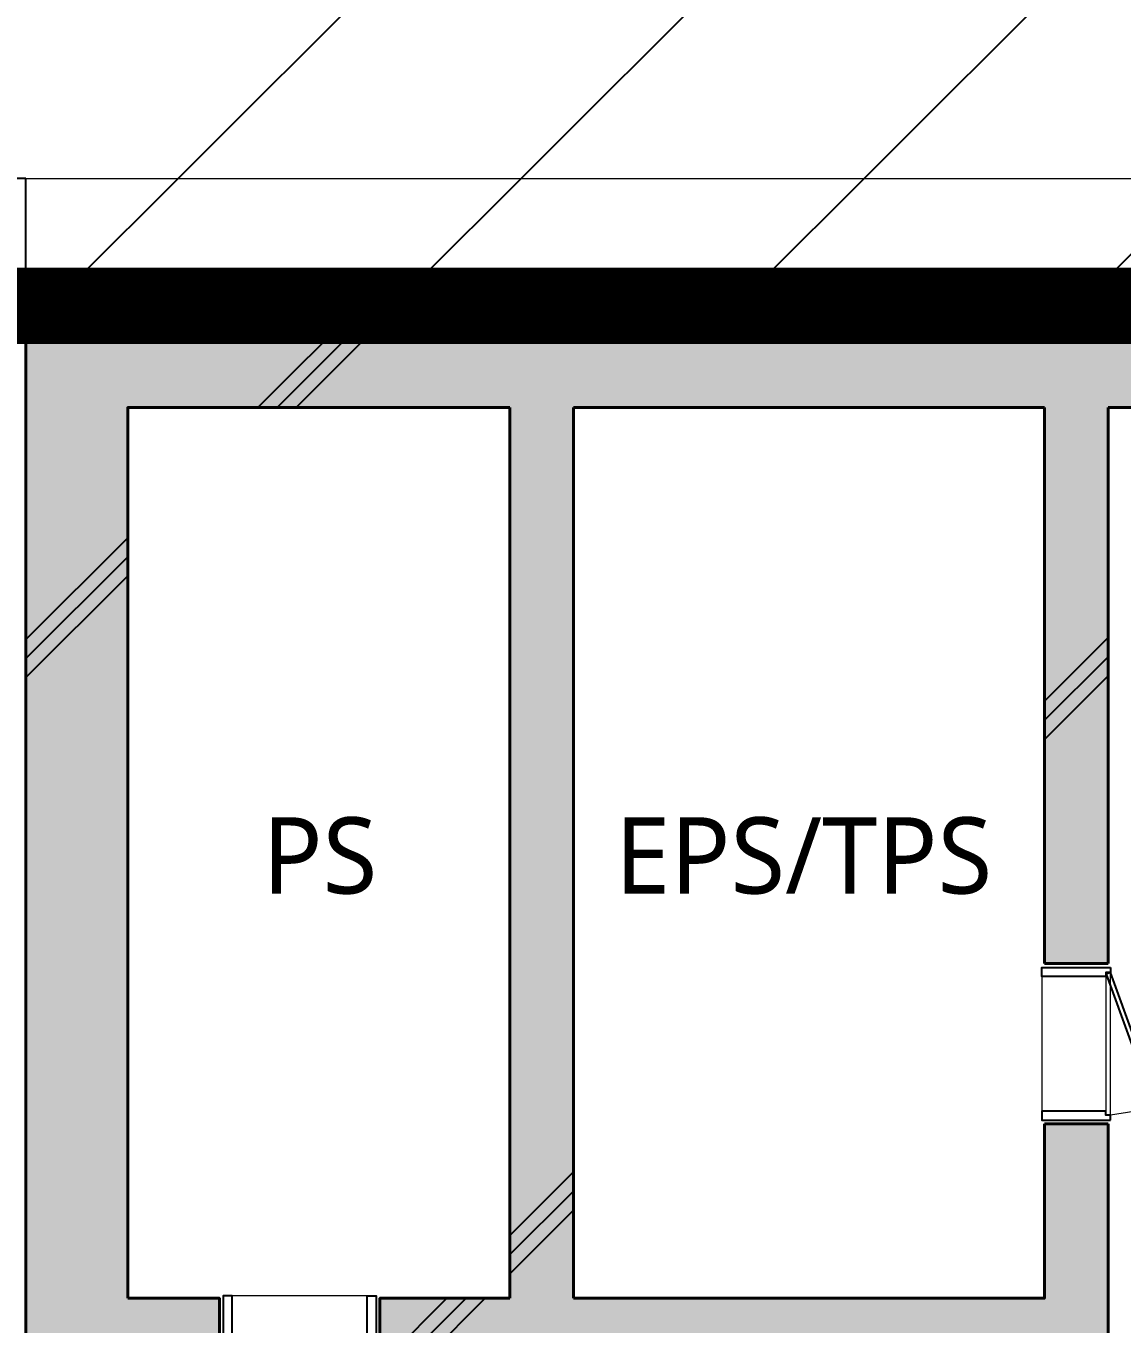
# Model space of a CAD drawing. Header units: millimetres. Extents: x 4739419 to 5837985, y 2291271 to 3446271.
# Drawn here: x 4976662 to 4980967, y 2450890 to 2455991 of the extents above; entities that cross this region are included whole.
import ezdxf
from ezdxf.enums import TextEntityAlignment as Align

# ---------------------------------------------------------------- set-up
doc = ezdxf.new("R2010")
doc.units = ezdxf.units.MM
doc.layers.get('0').update_dxf_attribs({"color": 255})
for name, color, linetype, lineweight in [('A-XXXX-TXT2', 9, 'Continuous', 25), ('XR-평면도$0$A-CNTL', 9, 'Continuous', 15), ('XR-평면도$0$A-CONC-LIN1', 9, 'Continuous', 40), ('XR-평면도$0$A-DWXM-DOOR', 9, 'Continuous', 25), ('XR-평면도$0$A-DWXM-ELEV', 9, 'Continuous', 18), ('XR-평면도$0$A-ELEV-LIN3', 9, 'Continuous', 18), ('XR-평면도$0$A-XXXX-HATC', 9, 'Continuous', 18)]:
    doc.layers.add(name, color=color, linetype=linetype, lineweight=lineweight)
for name, color, linetype in [('HEB-Angle joint', 1, 'Continuous'), ('HEB-Area(PC Topping)', 3, 'Continuous'), ('XR-평면도$0$A-CONC-SOLD', 9, 'Continuous')]:
    doc.layers.add(name, color=color, linetype=linetype)
doc.styles.add('맑은 고딕', font='malgun.ttf')

# ---------------------------------------------------------------- blocks, each defined once
blk = doc.blocks.new('XR-평면도$0$중심선(210216)')
at = {"layer": 'XR-평면도$0$A-CNTL', "ltscale": 300}
blk.add_lwpolyline([(-10000, 119000), (186000, 119000)], dxfattribs=at)
blk = doc.blocks.new('XR-평면도$0$점검용도어250(210707)')
at = {"layer": 'XR-평면도$0$A-DWXM-DOOR'}
blk.add_lwpolyline([(-273.7, 252.6), (252.6, 444.1), (246.2, 461.5), (-280, 270)], close=True, dxfattribs=at)
for points in [[(-300, 270), (-280, 270), (-280, 251.5), (-265, 251.5), (-265, 0), (-300, 0), (-300, 270)], [(300, 270), (280, 270), (280, 251.5), (265, 251.5), (265, 0), (300, 0), (300, 270)]]:
    blk.add_lwpolyline(points, dxfattribs=at)
at = {"layer": 'XR-평면도$0$A-DWXM-ELEV'}
for p, q in [((252.6, 444.1), (280, 270)), ((280, 270), (-280, 270)), ((-265, 251.5), (265, 251.5)), ((-265, 0), (265, 0))]:
    blk.add_line(p, q, dxfattribs=at)
blk = doc.blocks.new('XR-평면도$0$CORE_02_05_B2 3F에서8F (230330)')
at = {"layer": 'XR-평면도$0$A-CONC-SOLD'}
h = blk.add_hatch(dxfattribs=at)
h.set_pattern_fill('CONC', color=256, scale=100)
h.set_pattern_definition([(45, (-237243, -745220.6), (-2121.32, 2121.32), []), (45, (-237243, -745145.6), (-2121.32, 2121.32), []), (45, (-237243, -745070.6), (-2121.32, 2121.32), [])])
h.paths.add_polyline_path([(9500, 12000), (9500, 11800), (9900, 11800), (9900, 12400), (5800, 12400), (5800, 12000)], flags=17)
h.paths.add_polyline_path([(2250, 3450), (2250, 6825), (1900, 6825), (1900, 6575), (2000, 6575), (2000, 3450), (400, 3450), (400, 6575), (1285, 6575), (1285, 6825), (400, 6825), (400, 8250), (775, 8250), (775, 8500), (400, 8500), (400, 12000), (1900, 12000), (1900, 8500), (1375, 8500), (1375, 8250), (4250, 8250), (4250, 9200), (4000, 9200), (4000, 8500), (2150, 8500), (2150, 12000), (4000, 12000), (4000, 9800), (4250, 9800), (4250, 12000), (4700, 12000), (4700, 12400), (0, 12400), (0, 0), (9900, 0), (9900, 10685), (9500, 10685), (9500, 10000), (6250, 10000), (6250, 9600), (6500, 9600), (6500, 9750), (9500, 9750), (9500, 7250), (7700, 7250), (7700, 7000), (9500, 7000), (9500, 400), (6500, 400), (6500, 7000), (6600, 7000), (6600, 7250), (6500, 7250), (6500, 8500), (6250, 8500), (6250, 3450), (5800, 3450), (5800, 3200), (6250, 3200), (6250, 400), (3500, 400), (3500, 1400), (3250, 1400), (3250, 400), (400, 400), (400, 3200), (3250, 3200), (3250, 2700), (3500, 2700), (3500, 3200), (4700, 3200), (4700, 3450)])
at = {"layer": 'XR-평면도$0$A-XXXX-HATC'}
h = blk.add_hatch(color=253, dxfattribs=at)
h.dxf.hatch_style = 1
h.paths.add_polyline_path([(0, 12400), (0, 0), (9900, 0), (9900, 10685), (9500, 10685), (9500, 10000), (6250, 10000), (6250, 9615), (6500, 9615), (6500, 9750), (9500, 9750), (9500, 7250), (7715, 7250), (7715, 7000), (9500, 7000), (9500, 400), (6500, 400), (6500, 7000), (6585, 7000), (6585, 7250), (6500, 7250), (6500, 8485), (6250, 8485), (6250, 3450), (5815, 3450), (5815, 3200), (6250, 3200), (6250, 400), (3500, 400), (3500, 1200), (3250, 1200), (3250, 400), (400, 400), (400, 3200), (3250, 3200), (3250, 2500), (3500, 2500), (3500, 3200), (4685, 3200), (4685, 3450), (400, 3450), (400, 6575), (1285, 6575), (1285, 6825), (400, 6825), (400, 8250), (760, 8250), (760, 8500), (400, 8500), (400, 12000), (1900, 12000), (1900, 8500), (1390, 8500), (1390, 8250), (4250, 8250), (4250, 9185), (4000, 9185), (4000, 8500), (2150, 8500), (2150, 12000), (4000, 12000), (4000, 9815), (4250, 9815), (4250, 12000), (4685, 12000), (4685, 12400)])
h.paths.add_polyline_path([(5815, 12400), (5815, 12000), (9500, 12000), (9500, 11815), (9900, 11815), (9900, 12400)])
h.paths.add_polyline_path([(2250, 3450), (2250, 6825), (1915, 6825), (1915, 6575), (2000, 6575), (2000, 3450)])
at = {"layer": 'XR-평면도$0$A-CONC-LIN1'}
for p, q in [((4250, 9815), (4000, 9815)), ((4250, 9185), (4000, 9185))]:
    blk.add_line(p, q, dxfattribs=at)
for points in [[(9900, 10685), (9900, 0), (0, 0), (0, 12400), (4685, 12400)], [(400, 8500), (400, 12000), (1900, 12000)], [(1900, 8500), (1900, 12000)], [(2150, 12000), (4000, 12000)], [(2150, 8500), (2150, 12000)], [(4000, 12000), (4000, 9815)], [(4250, 12000), (4685, 12000)], [(4250, 12000), (4250, 9815)], [(4250, 9185), (4250, 8250), (1390, 8250), (1390, 8500), (1900, 8500)], [(4000, 9185), (4000, 8500), (2150, 8500)], [(400, 8250), (760, 8250), (760, 8500), (400, 8500)]]:
    blk.add_lwpolyline(points, dxfattribs=at)
for p, rotation in [((3990, 9500), 270), ((1075, 8510), 180)]:
    blk.add_blockref('XR-평면도$0$점검용도어250(210707)', p, dxfattribs=dict(rotation=rotation))

msp = doc.modelspace()

# ---------------------------------------------------------------- hatches: boundary and pattern name
at = {"layer": 'HEB-Area(PC Topping)'}
h = msp.add_hatch(dxfattribs=at)
h.set_pattern_fill('ANSI31', color=256, scale=300)
h.set_pattern_definition([(45, (-812053.4, 0), (-673.51921, 673.51921), [])])
h.paths.add_polyline_path([(4970634.5, 2454891.2), (4970634.5, 2491231.7), (5042611.8, 2491231.7), (5042611.8, 2454891.2)])

# ---------------------------------------------------------------- linework, layer by layer
at = {"layer": 'HEB-Angle joint', "const_width": 300}
msp.add_lwpolyline([(4970634.5, 2491231.7), (5042611.8, 2491231.7), (5042611.8, 2454891.2), (4970634.5, 2454891.2)], close=True, dxfattribs=at)
at = {"layer": 'HEB-Area(PC Topping)'}
msp.add_lwpolyline([(4914511.8, 2532991.2), (5037711.8, 2532991.2), (5037711.8, 2522091.2), (5042711.8, 2522091.2), (5042711.8, 2460691.2), (5031661.8, 2460691.2), (5031661.8, 2456191.2), (5030561.8, 2456191.2), (5030561.8, 2455391.2), (5004611.8, 2455391.2), (5004611.8, 2458391.2), (5002611.8, 2458391.2), (5002611.8, 2455391.2), (4986561.8, 2455391.2), (4986561.8, 2454891.2), (4976661.8, 2454891.2), (4976661.8, 2455391.2), (4949611.8, 2455391.2)], dxfattribs=at)
at = {"layer": 'XR-평면도$0$A-ELEV-LIN3'}
msp.add_lwpolyline([(4920561.8, 2454891.2), (4976661.8, 2454891.2), (4976661.8, 2443391.2), (4975561.8, 2443391.2)], dxfattribs=at)
msp.add_lwpolyline([(4920561.8, 2454891.2), (4976661.8, 2454891.2), (4976661.8, 2443391.2), (4975561.8, 2443391.2)], dxfattribs=at)

# ---------------------------------------------------------------- block references
msp.add_blockref('XR-평면도$0$CORE_02_05_B2 3F에서8F (230330)', (4976661.8, 2442491.2))
msp.add_blockref('XR-평면도$0$CORE_02_05_B2 3F에서8F (230330)', (4976661.8, 2442491.2))
msp.add_blockref('XR-평면도$0$CORE_02_05_B2 3F에서8F (230330)', (4976661.8, 2442491.2))
at = {"layer": 'XR-평면도$0$A-CNTL'}
msp.add_blockref('XR-평면도$0$중심선(210216)', (4866111.8, 2336391.2), dxfattribs=at)

# ---------------------------------------------------------------- texts
at = {"layer": 'A-XXXX-TXT2', "ltscale": 100, "style": '맑은 고딕'}
for s, p in [('PS', (4977816.2, 2452731.5)), ('EPS/TPS', (4979716.1, 2452731.5))]:
    msp.add_text(s, height=300, dxfattribs=at).set_placement(p, align=Align.MIDDLE_CENTER)

doc.saveas('drawing.dxf')
